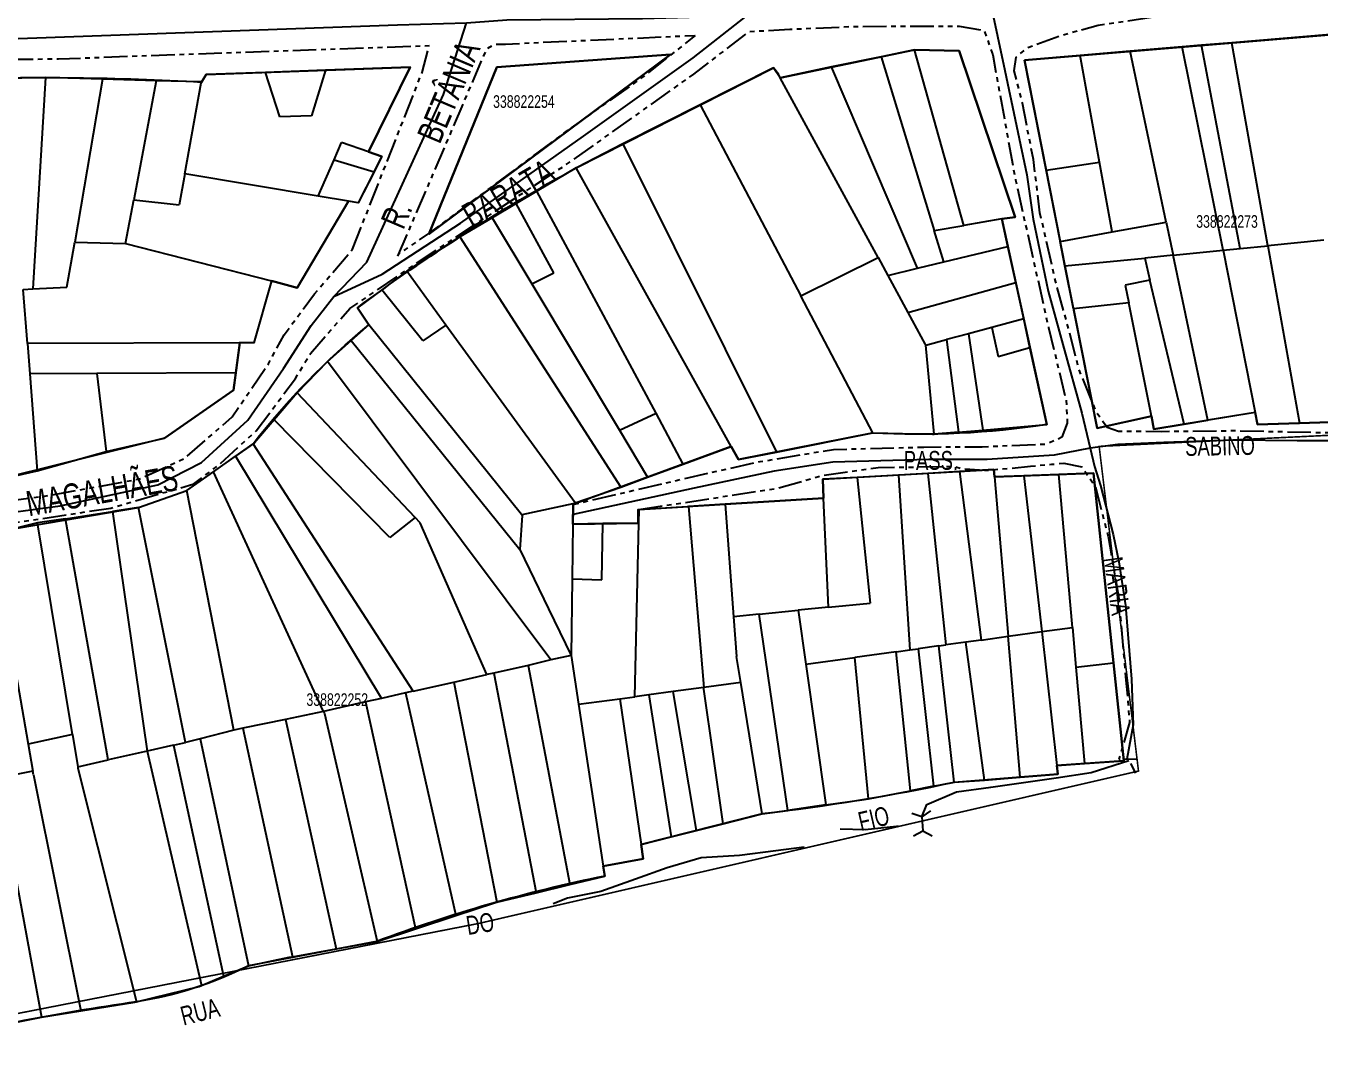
# Model space of a CAD drawing. Extents: x 203614 to 206284, y 4847494 to 4848495.
# Drawn here: x 205484.1 to 205689.7, y 4847495.7 to 4847658.3 of the extents above; entities that cross this region are included whole.
import ezdxf

# ---------------------------------------------------------------- set-up
doc = ezdxf.new("R2010")
doc.units = 0
doc.header["$LTSCALE"] = 1.5
doc.header["$MEASUREMENT"] = 0
doc.linetypes.add('PHANTOMX2', pattern=[5, 2.5, -0.5, 0.5, -0.5, 0.5, -0.5])
for name, color, linetype in [('CD-MALHA-LOTES', 40, 'CONTINUOUS'), ('CD_TXT_QUADRA', 7, 'CONTINUOUS'), ('HD-VALAS-DRENOS', 170, 'CONTINUOUS'), ('LM-LIM-SETOR-FISCAL', 7, 'CONTINUOUS'), ('RU-QUADRAS', 210, 'CONTINUOUS'), ('SV-CAMINHO-TRILHA', 20, 'CONTINUOUS'), ('SV-EIXO-RUA-N-PAV', 6, 'CONTINUOUS'), ('SV-ESTIVAS', 7, 'CONTINUOUS'), ('SV-RUA-NAO-PAV-S-GUIA-C-GUIA', 7, 'PHANTOMX2'), ('SV-TXT-RUA-N-PAV-S-GUIA-C-GUIA', 7, 'CONTINUOUS')]:
    doc.layers.add(name, color=color, linetype=linetype)
doc.styles.add('ARIAL', font='ARIAL.TTF')
doc.linetypes.add('Limite', pattern='A,20,-3,[130,ltypeshp.shx,S=6.35,R=0,X=0,Y=0],-3,20', length=46)

# ---------------------------------------------------------------- blocks, each defined once
blk = doc.blocks.new('COD045', base_point=(204688.176371, 4848470.906091))
at = {"layer": 'SV-ESTIVAS'}
blk.add_lwpolyline([(204688.924909, 4848469.409015), (204688.176371, 4848470.906091), (204688.924909, 4848472.409015)], dxfattribs=at)

msp = doc.modelspace()

# ---------------------------------------------------------------- linework, layer by layer
at = {"layer": 'CD-MALHA-LOTES'}
for p, q in [((205675.71, 4847655.59), (205670.87, 4847655.19)), ((205691.37, 4847656.89), (205675.71, 4847655.59)), ((205681.45, 4847623.35), (205675.71, 4847655.59)), ((205548.15, 4847625.19), (205586.53, 4847653.71)), ((205586.53, 4847653.71), (205558.95, 4847651.7)), ((205625.29, 4847654.49), (205619.98, 4847653.38)), ((205633.11, 4847626.57), (205625.29, 4847654.49)), ((205632.42, 4847654.32), (205625.29, 4847654.49)), ((205641.3, 4847627.89), (205632.42, 4847654.32)), ((205651.59, 4847653.58), (205642.77, 4847652.85)), ((205659.54, 4847654.24), (205651.59, 4847653.58)), ((205654.68, 4847636.6), (205651.59, 4847653.58)), ((205667.81, 4847654.93), (205659.54, 4847654.24)), ((205665.27, 4847627.09), (205659.54, 4847654.24)), ((205670.87, 4847655.19), (205667.81, 4847654.93)), ((205674.31, 4847622.64), (205667.81, 4847654.93)), ((205677.01, 4847622.91), (205670.87, 4847655.19)), ((205545.2, 4847651.72), (205531.75, 4847651.23)), ((205538.58, 4847638.25), (205545.2, 4847651.72)), ((205558.95, 4847651.7), (205548.15, 4847625.19)), ((205602.92, 4847651.6), (205591.23, 4847645.71)), ((205603.68, 4847650.59), (205602.92, 4847651.6)), ((205612.14, 4847651.74), (205603.98, 4847650.03)), ((205619.98, 4847653.38), (205612.14, 4847651.74)), ((205625.77, 4847619.77), (205612.14, 4847651.74)), ((205619.98, 4847653.38), (205628.42, 4847625.76)), ((205642.77, 4847652.85), (205646.23, 4847635.33)), ((205479.68, 4847649.94), (205487.25, 4847650.06)), ((205487.25, 4847650.06), (205485.26, 4847616.48)), ((205496.34, 4847649.8), (205487.25, 4847650.06)), ((205496.34, 4847649.8), (205491.9, 4847623.92)), ((205504.82, 4847649.56), (205496.34, 4847649.8)), ((205504.82, 4847649.56), (205501.27, 4847630.64)), ((205512.03, 4847649.36), (205504.82, 4847649.56)), ((205512.79, 4847650.54), (205512, 4847649.2)), ((205522.23, 4847650.88), (205512.79, 4847650.54)), ((205531.75, 4847651.23), (205522.23, 4847650.88)), ((205524.49, 4847643.82), (205522.23, 4847650.88)), ((205531.75, 4847651.23), (205529.53, 4847643.98)), ((205603.98, 4847650.03), (205603.68, 4847650.59)), ((205619.52, 4847621.45), (205603.98, 4847650.03)), ((205509.39, 4847634.78), (205512, 4847649.2)), ((205512.03, 4847649.36), (205512, 4847649.2)), ((205591.23, 4847645.71), (205579.2, 4847639.64)), ((205591.23, 4847645.71), (205607.22, 4847615.38)), ((205529.53, 4847643.98), (205524.49, 4847643.82)), ((205533.1, 4847637), (205534.28, 4847639.72)), ((205538.58, 4847638.25), (205534.28, 4847639.72)), ((205578.97, 4847639.52), (205571.69, 4847635.79)), ((205579.2, 4847639.64), (205578.97, 4847639.52)), ((205578.97, 4847639.52), (205603.36, 4847590.57)), ((205540.7, 4847637.53), (205538.58, 4847638.25)), ((205539.45, 4847635.09), (205540.7, 4847637.53)), ((205530.57, 4847631.21), (205533.1, 4847637)), ((205533.1, 4847637), (205539.45, 4847635.09)), ((205539.45, 4847635.09), (205536.92, 4847630.14)), ((205571.57, 4847635.72), (205565.3, 4847632)), ((205571.69, 4847635.79), (205571.57, 4847635.72)), ((205596.17, 4847591.46), (205571.57, 4847635.72)), ((205646.23, 4847635.33), (205654.68, 4847636.6)), ((205646.23, 4847635.33), (205648.46, 4847624.04)), ((205656.7, 4847625.53), (205654.68, 4847636.6)), ((205509.39, 4847634.78), (205508.5, 4847629.84)), ((205530.57, 4847631.21), (205509.39, 4847634.78)), ((205535.39, 4847630.4), (205530.57, 4847631.21)), ((205565.3, 4847632), (205562.04, 4847630.07)), ((205584.24, 4847596.72), (205565.3, 4847632)), ((205499.97, 4847623.7), (205501.27, 4847630.64)), ((205501.27, 4847630.64), (205508.5, 4847629.84)), ((205527.23, 4847616.65), (205535.39, 4847630.4)), ((205536.92, 4847630.14), (205535.39, 4847630.4)), ((205562.04, 4847630.07), (205558.19, 4847627.79)), ((205568.01, 4847619.02), (205562.04, 4847630.07)), ((205558.19, 4847627.79), (205553.1, 4847624.76)), ((205558.19, 4847627.79), (205564.5, 4847617.27)), ((205639.18, 4847627.62), (205633.11, 4847626.57)), ((205639.18, 4847627.62), (205641.3, 4847627.89)), ((205640.14, 4847623.23), (205639.18, 4847627.62)), ((205656.7, 4847625.53), (205665.27, 4847627.09)), ((205665.27, 4847627.09), (205666.38, 4847621.84)), ((205553.1, 4847624.76), (205544.66, 4847619.28)), ((205553.1, 4847624.76), (205578.65, 4847585)), ((205628.42, 4847625.76), (205633.11, 4847626.57)), ((205629.94, 4847620.78), (205628.42, 4847625.76)), ((205648.46, 4847624.04), (205656.7, 4847625.53)), ((205490.67, 4847616.78), (205491.9, 4847623.92)), ((205491.9, 4847623.92), (205499.97, 4847623.7)), ((205499.97, 4847623.7), (205523.14, 4847617.77)), ((205629.94, 4847620.78), (205640.14, 4847623.23)), ((205641.39, 4847617.52), (205640.14, 4847623.23)), ((205649.17, 4847620.13), (205648.46, 4847624.04)), ((205674.31, 4847622.64), (205677.01, 4847622.91)), ((205677.01, 4847622.91), (205681.45, 4847623.35)), ((205690.31, 4847624.24), (205681.45, 4847623.35)), ((205681.45, 4847623.35), (205686.47, 4847595.16)), ((205607.22, 4847615.38), (205619.52, 4847621.45)), ((205619.52, 4847621.45), (205621.05, 4847618.64)), ((205625.77, 4847619.77), (205629.94, 4847620.78)), ((205649.17, 4847620.13), (205661.87, 4847621.39)), ((205666.38, 4847621.84), (205661.87, 4847621.39)), ((205661.87, 4847621.39), (205662.7, 4847617.89)), ((205666.38, 4847621.84), (205674.31, 4847622.64)), ((205671.92, 4847595.61), (205666.38, 4847621.84)), ((205674.31, 4847622.64), (205679.41, 4847596.86)), ((205544.66, 4847619.28), (205540.69, 4847616.34)), ((205550.87, 4847610.74), (205544.66, 4847619.28)), ((205564.5, 4847617.27), (205568.01, 4847619.02)), ((205621.05, 4847618.64), (205625.77, 4847619.77)), ((205621.05, 4847618.64), (205624.26, 4847612.72)), ((205650.57, 4847613.34), (205649.17, 4847620.13)), ((205485.26, 4847616.48), (205490.67, 4847616.78)), ((205523.14, 4847617.77), (205520.33, 4847607.91)), ((205523.14, 4847617.77), (205527.23, 4847616.65)), ((205564.5, 4847617.27), (205578.43, 4847594.03)), ((205624.26, 4847612.72), (205641.39, 4847617.52)), ((205642.65, 4847611.73), (205641.39, 4847617.52)), ((205662.7, 4847617.89), (205658.76, 4847617.1)), ((205658.76, 4847617.1), (205659.32, 4847614.29)), ((205668.16, 4847594.99), (205662.7, 4847617.89)), ((205483.73, 4847616.4), (205485.26, 4847616.48)), ((205484.39, 4847607.81), (205483.73, 4847616.4)), ((205540.69, 4847616.34), (205536.81, 4847613.48)), ((205547.18, 4847608.23), (205540.69, 4847616.34)), ((205618.69, 4847593.61), (205607.22, 4847615.38)), ((205536.81, 4847613.48), (205538.62, 4847610.76)), ((205624.26, 4847612.72), (205627.02, 4847607.65)), ((205659.32, 4847614.29), (205650.57, 4847613.34)), ((205650.57, 4847613.34), (205654.32, 4847594.35)), ((205662.92, 4847596.26), (205659.32, 4847614.29)), ((205538.62, 4847610.76), (205535.82, 4847608.29)), ((205562.851129, 4847580.630242), (205538.62, 4847610.76)), ((205550.87, 4847610.74), (205547.18, 4847608.23)), ((205571.39, 4847582.48), (205550.87, 4847610.74)), ((205637.6, 4847610.37), (205633.89, 4847609.37)), ((205642.65, 4847611.73), (205637.6, 4847610.37)), ((205637.6, 4847610.37), (205638.6, 4847605.73)), ((205643.64, 4847607.19), (205642.65, 4847611.73)), ((205532.04, 4847604.94), (205535.82, 4847608.29)), ((205535.82, 4847608.29), (205562.61, 4847575.07)), ((205627.08, 4847607.55), (205630.4, 4847608.44)), ((205633.89, 4847609.37), (205630.4, 4847608.44)), ((205630.4, 4847608.44), (205632.3, 4847593.74)), ((205633.89, 4847609.37), (205636.15, 4847594.07)), ((205518.11, 4847607.92), (205484.39, 4847607.81)), ((205484.39, 4847607.81), (205484.75, 4847602.99)), ((205517.49, 4847603.16), (205518.11, 4847607.92)), ((205520.33, 4847607.91), (205518.11, 4847607.92)), ((205627.02, 4847607.65), (205627.08, 4847607.55)), ((205628.43, 4847593.41), (205627.08, 4847607.55)), ((205638.6, 4847605.73), (205643.64, 4847607.19)), ((205646.31, 4847594.93), (205643.64, 4847607.19)), ((205527.24, 4847599.95), (205532.04, 4847604.94)), ((205567.51, 4847557.54), (205532.04, 4847604.94)), ((205495.42, 4847603.05), (205484.75, 4847602.99)), ((205484.75, 4847602.99), (205485.93, 4847587.6)), ((205517.49, 4847603.16), (205495.42, 4847603.05)), ((205495.42, 4847603.05), (205496.88, 4847590.63)), ((205517.12, 4847600.38), (205517.49, 4847603.16)), ((205506.15, 4847592.75), (205517.12, 4847600.38)), ((205527.24, 4847599.95), (205523.61, 4847595.71)), ((205545.98, 4847580.16), (205527.24, 4847599.95)), ((205578.43, 4847594.03), (205584.24, 4847596.72)), ((205588.57, 4847588.66), (205584.24, 4847596.72)), ((205654.32, 4847594.35), (205662.92, 4847596.26)), ((205662.92, 4847596.26), (205663.34, 4847594.18)), ((205679.41, 4847596.86), (205671.92, 4847595.61)), ((205679.41, 4847596.86), (205679.79, 4847594.92)), ((205523.61, 4847595.71), (205520.47, 4847592.03)), ((205541.97, 4847576.99), (205523.61, 4847595.71)), ((205578.43, 4847594.03), (205582.91, 4847586.57)), ((205632.3, 4847593.74), (205636.15, 4847594.07)), ((205636.15, 4847594.07), (205646.31, 4847594.93)), ((205663.34, 4847594.18), (205668.16, 4847594.99)), ((205668.16, 4847594.99), (205671.92, 4847595.61)), ((205679.79, 4847594.92), (205686.47, 4847595.16)), ((205686.47, 4847595.16), (205694.97, 4847595.44)), ((205496.88, 4847590.63), (205506.15, 4847592.75)), ((205520.26, 4847591.88), (205517.46, 4847589.92)), ((205520.47, 4847592.03), (205520.26, 4847591.88)), ((205545.68, 4847552.57), (205520.26, 4847591.88)), ((205603.36, 4847590.57), (205618.69, 4847593.61)), ((205618.69, 4847593.61), (205628.18, 4847593.39)), ((205628.18, 4847593.39), (205628.43, 4847593.41)), ((205632.3, 4847593.74), (205628.43, 4847593.41)), ((205485.93, 4847587.6), (205496.88, 4847590.63)), ((205513.94, 4847587.45), (205517.46, 4847589.92)), ((205517.46, 4847589.92), (205540.62, 4847551.43)), ((205588.57, 4847588.66), (205596.17, 4847591.46)), ((205596.17, 4847591.46), (205597.32, 4847589.38)), ((205597.32, 4847589.38), (205603.36, 4847590.57)), ((205582.91, 4847586.57), (205588.57, 4847588.66)), ((205637.92, 4847587.78), (205632.44, 4847587.47)), ((205638.02, 4847586.65), (205637.92, 4847587.78)), ((205477.63, 4847585.67), (205485.93, 4847587.6)), ((205509.69, 4847584.48), (205513.94, 4847587.45)), ((205531.41, 4847549.36), (205513.94, 4847587.45)), ((205578.65, 4847585), (205582.91, 4847586.57)), ((205616.2, 4847586.55), (205610.73, 4847586.24)), ((205610.73, 4847586.24), (205610.87, 4847583.25)), ((205622.75, 4847586.92), (205616.2, 4847586.55)), ((205616.2, 4847586.55), (205618.25, 4847566.58)), ((205627.4, 4847587.18), (205622.75, 4847586.92)), ((205622.75, 4847586.92), (205624.55, 4847559.14)), ((205632.44, 4847587.47), (205627.4, 4847587.18)), ((205627.4, 4847587.18), (205630.29, 4847559.94)), ((205632.44, 4847587.47), (205635.88, 4847560.71)), ((205642.68, 4847586.81), (205638.02, 4847586.65)), ((205638.02, 4847586.65), (205640.18, 4847561.31)), ((205648.21, 4847587.01), (205642.68, 4847586.81)), ((205642.68, 4847586.81), (205645.5, 4847562.05)), ((205653.74, 4847587.2), (205648.21, 4847587.01)), ((205650.38, 4847562.72), (205648.21, 4847587.01)), ((205656.92, 4847557.07), (205653.74, 4847587.2)), ((205502.06, 4847581.77), (205509.69, 4847584.48)), ((205517.2, 4847546.4), (205509.69, 4847584.48)), ((205571.39, 4847582.48), (205578.65, 4847585)), ((205502.06, 4847581.77), (205497.93, 4847581.13)), ((205509.52, 4847544.44), (205502.06, 4847581.77)), ((205562.99, 4847580.66), (205571.1, 4847582.42)), ((205571.05, 4847579.13), (205571.1, 4847582.21)), ((205571.1, 4847582.42), (205571.39, 4847582.48)), ((205571.1, 4847582.21), (205571.1, 4847582.42)), ((205581.58, 4847581.43), (205589.41, 4847581.92)), ((205595.21, 4847582.28), (205589.41, 4847581.92)), ((205589.41, 4847581.92), (205591.81, 4847553.15)), ((205610.87, 4847583.25), (205595.21, 4847582.28)), ((205595.21, 4847582.28), (205596.56, 4847564.4)), ((205611.65, 4847565.92), (205610.87, 4847583.25)), ((205490.44, 4847579.98), (205485.98, 4847579.3)), ((205490.44, 4847579.98), (205497.93, 4847581.13)), ((205497.22, 4847541.66), (205490.44, 4847579.98)), ((205497.93, 4847581.13), (205503.4, 4847543.05)), ((205545.98, 4847580.16), (205541.97, 4847576.99)), ((205546.79, 4847579.3), (205545.98, 4847580.16)), ((205562.98, 4847580.47), (205562.61, 4847575.07)), ((205562.851129, 4847580.630242), (205562.99, 4847580.66)), ((205562.98, 4847580.47), (205562.851129, 4847580.630242)), ((205562.99, 4847580.66), (205562.98, 4847580.47)), ((205581.52, 4847579.28), (205581.58, 4847581.43)), ((205485.98, 4847579.3), (205478.71, 4847577.52)), ((205478.71, 4847577.52), (205484.52, 4847544.18)), ((205491.53, 4847545.69), (205485.98, 4847579.3)), ((205557.37, 4847555.21), (205546.79, 4847579.3)), ((205571.05, 4847579.13), (205570.9, 4847570.41)), ((205575.81, 4847579.2), (205571.05, 4847579.13)), ((205575.65, 4847570.26), (205575.81, 4847579.2)), ((205581.52, 4847579.28), (205575.81, 4847579.2)), ((205580.85, 4847551.7), (205581.52, 4847579.28)), ((205562.61, 4847575.07), (205567.15, 4847565.68)), ((205570.9, 4847570.41), (205570.78, 4847558.23)), ((205570.9, 4847570.41), (205575.65, 4847570.26)), ((205567.15, 4847565.68), (205570.78, 4847558.23)), ((205600.63, 4847564.81), (205606.82, 4847565.43)), ((205611.65, 4847565.92), (205606.82, 4847565.43)), ((205606.82, 4847565.43), (205608.03, 4847556.86)), ((205611.65, 4847565.92), (205618.25, 4847566.58)), ((205600.63, 4847564.81), (205596.56, 4847564.4)), ((205596.56, 4847564.4), (205597.04, 4847558.1)), ((205605.18, 4847533.65), (205600.63, 4847564.81)), ((205635.88, 4847560.71), (205640.18, 4847561.31)), ((205640.18, 4847561.31), (205645.5, 4847562.05)), ((205642.09, 4847538.91), (205640.18, 4847561.31)), ((205645.5, 4847562.05), (205650.38, 4847562.72)), ((205645.5, 4847562.05), (205647.92, 4847540.77)), ((205650.38, 4847562.72), (205650.94, 4847556.42)), ((205622.38, 4847558.84), (205624.55, 4847559.14)), ((205624.55, 4847559.14), (205625.87, 4847559.32)), ((205629.16, 4847559.78), (205625.87, 4847559.32)), ((205625.87, 4847559.32), (205628.34, 4847537.48)), ((205629.16, 4847559.78), (205630.29, 4847559.94)), ((205631.6, 4847538.11), (205629.16, 4847559.78)), ((205633.43, 4847560.37), (205630.29, 4847559.94)), ((205635.88, 4847560.71), (205633.43, 4847560.37)), ((205636.41, 4847538.46), (205633.43, 4847560.37)), ((205567.51, 4847557.54), (205563.92, 4847556.68)), ((205570.78, 4847558.23), (205567.51, 4847557.54)), ((205570.78, 4847558.23), (205571.95, 4847550.52)), ((205597.72, 4847553.94), (205597.04, 4847558.1)), ((205608.03, 4847556.86), (205615.83, 4847557.94)), ((205622.38, 4847558.84), (205615.83, 4847557.94)), ((205617.97, 4847535.49), (205615.83, 4847557.94)), ((205624.65, 4847536.77), (205622.38, 4847558.84)), ((205650.94, 4847556.42), (205656.92, 4847557.07)), ((205658.56, 4847541.53), (205656.92, 4847557.07)), ((205552.15, 4847554.03), (205557.37, 4847555.21)), ((205558.5, 4847555.46), (205557.37, 4847555.21)), ((205563.92, 4847556.68), (205558.5, 4847555.46)), ((205558.5, 4847555.46), (205565.19, 4847520.57)), ((205563.92, 4847556.68), (205570.56, 4847521.87)), ((205608.03, 4847556.86), (205611.19, 4847534.5)), ((205650.94, 4847556.42), (205652.31, 4847541.08)), ((205545.68, 4847552.57), (205552.15, 4847554.03)), ((205552.15, 4847554.03), (205558.97, 4847519.07)), ((205591.81, 4847553.15), (205586.98, 4847552.51)), ((205597.72, 4847553.94), (205591.81, 4847553.15)), ((205591.83, 4847552.9), (205591.81, 4847553.15)), ((205594.91, 4847531.53), (205591.83, 4847552.9)), ((205601.12, 4847533.11), (205597.72, 4847553.94)), ((205538.11, 4847550.87), (205531.41, 4847549.36)), ((205540.62, 4847551.43), (205538.11, 4847550.87)), ((205538.11, 4847550.87), (205546.03, 4847514.84)), ((205544.47, 4847552.3), (205540.62, 4847551.43)), ((205545.68, 4847552.57), (205544.47, 4847552.3)), ((205544.47, 4847552.3), (205552.43, 4847516.95)), ((205571.95, 4847550.52), (205578.47, 4847551.38)), ((205578.47, 4847551.38), (205580.85, 4847551.7)), ((205578.47, 4847551.38), (205581.86, 4847528.2)), ((205583.1, 4847552), (205580.85, 4847551.7)), ((205586.98, 4847552.51), (205583.1, 4847552)), ((205583.1, 4847552), (205586.63, 4847529.42)), ((205590.66, 4847530.44), (205586.98, 4847552.51)), ((205531.41, 4847549.36), (205525.39, 4847548.1)), ((205531.41, 4847549.36), (205531.56, 4847549.04)), ((205531.56, 4847549.04), (205539.92, 4847512.83)), ((205571.95, 4847550.52), (205575.87, 4847524.76)), ((205518.62, 4847546.69), (205517.2, 4847546.4)), ((205525.39, 4847548.1), (205518.62, 4847546.69)), ((205518.62, 4847546.69), (205526.51, 4847510.4)), ((205525.39, 4847548.1), (205533.43, 4847511.65)), ((205491.53, 4847545.69), (205484.52, 4847544.18)), ((205491.53, 4847545.69), (205492.38, 4847540.57)), ((205511.85, 4847545.03), (205509.52, 4847544.44)), ((205517.2, 4847546.4), (205511.85, 4847545.03)), ((205511.85, 4847545.03), (205519.5, 4847508.96)), ((205484.52, 4847544.18), (205485.27, 4847539.87)), ((205503.4, 4847543.05), (205497.22, 4847541.66)), ((205507.62, 4847544), (205503.4, 4847543.05)), ((205503.4, 4847543.05), (205512.02, 4847505.8)), ((205507.62, 4847544), (205509.52, 4847544.44)), ((205507.62, 4847544), (205515.52, 4847507.29)), ((205492.38, 4847540.57), (205497.22, 4847541.66)), ((205492.38, 4847540.57), (205492.42, 4847540.35)), ((205647.92, 4847540.77), (205652.31, 4847541.08)), ((205648.08, 4847539.39), (205647.92, 4847540.77)), ((205652.31, 4847541.08), (205658.56, 4847541.53)), ((205485.27, 4847539.87), (205479.59, 4847538.75)), ((205479.59, 4847538.75), (205486.6, 4847500.77)), ((205485.37, 4847539.3), (205485.27, 4847539.87)), ((205485.37, 4847539.3), (205492.88, 4847501.78)), ((205492.42, 4847540.35), (205501.7, 4847503.22)), ((205631.6, 4847538.11), (205636.41, 4847538.46)), ((205636.41, 4847538.46), (205642.09, 4847538.91)), ((205642.09, 4847538.91), (205648.08, 4847539.39)), ((205617.97, 4847535.49), (205624.65, 4847536.77)), ((205628.34, 4847537.48), (205624.65, 4847536.77)), ((205628.34, 4847537.48), (205631.6, 4847538.11)), ((205611.19, 4847534.5), (205605.18, 4847533.65)), ((205611.19, 4847534.5), (205617.29, 4847535.36)), ((205617.29, 4847535.36), (205617.97, 4847535.49)), ((205594.91, 4847531.53), (205600.88, 4847533.05)), ((205600.88, 4847533.05), (205601.12, 4847533.11)), ((205601.12, 4847533.11), (205605.18, 4847533.65)), ((205586.63, 4847529.42), (205590.66, 4847530.44)), ((205590.66, 4847530.44), (205594.91, 4847531.53)), ((205581.86, 4847528.2), (205586.63, 4847529.42)), ((205582.19, 4847525.92), (205581.86, 4847528.2)), ((205575.87, 4847524.76), (205582.19, 4847525.92)), ((205576.11, 4847523.21), (205575.87, 4847524.76)), ((205570.56, 4847521.87), (205576.11, 4847523.21)), ((205558.97, 4847519.07), (205565.19, 4847520.57)), ((205565.19, 4847520.57), (205570.56, 4847521.87)), ((205552.43, 4847516.95), (205558.56, 4847518.97)), ((205558.56, 4847518.97), (205558.97, 4847519.07)), ((205546.03, 4847514.84), (205552.43, 4847516.95)), ((205539.92, 4847512.83), (205546.03, 4847514.84)), ((205533.43, 4847511.65), (205539.92, 4847512.83)), ((205519.5, 4847508.96), (205525.97, 4847510.3)), ((205525.97, 4847510.3), (205526.51, 4847510.4)), ((205526.51, 4847510.4), (205533.43, 4847511.65)), ((205515.52, 4847507.29), (205519.5, 4847508.96)), ((205501.7, 4847503.22), (205511.69, 4847505.66)), ((205511.69, 4847505.66), (205512.02, 4847505.8)), ((205512.02, 4847505.8), (205515.52, 4847507.29)), ((205486.6, 4847500.77), (205492.88, 4847501.78)), ((205492.88, 4847501.78), (205501.47, 4847503.16)), ((205501.47, 4847503.16), (205501.7, 4847503.22)), ((205481.84, 4847499.85), (205485.85, 4847500.65)), ((205485.85, 4847500.65), (205486.6, 4847500.77))]:
    msp.add_line(p, q, dxfattribs=at)
msp.add_point((205519.5, 4847508.96), dxfattribs=at)
at = {"layer": 'HD-VALAS-DRENOS', "flags": 128}
msp.add_lwpolyline([(205622.682403, 4847531.123632), (205622.45, 4847531.07), (205617.45, 4847530.54), (205613.47, 4847530.65)], dxfattribs=at)
at = {"layer": 'LM-LIM-SETOR-FISCAL', "linetype": 'Limite', "ltscale": 0.1, "const_width": 0.25}
msp.add_lwpolyline([(204365.793187, 4847552.497693), (205446.22, 4847576.17), (205460.297767, 4847496.970321), (205556.135918, 4847515.695108), (205660.88, 4847539.89), (205654.63, 4847591.47), (205807.66, 4847598.84), (205876.298737, 4847605.113157)], dxfattribs=at)
at = {"layer": 'RU-QUADRAS', "color": 6, "linetype": 'Continuous'}
for points in [[(205642.77, 4847652.85), (205706.39, 4847658.14), (205709.48, 4847597.63), (205702.53, 4847597.24), (205702.92, 4847595.7), (205679.79, 4847594.92), (205679.39, 4847596.86), (205663.34, 4847594.18), (205662.92, 4847596.26), (205654.32, 4847594.35)], [(205548.15, 4847625.19), (205558.95, 4847651.7), (205586.53, 4847653.71)]]:
    msp.add_lwpolyline(points, close=True, dxfattribs=at)
for points in [[(205468.39, 4847576.02), (205502.06, 4847581.77), (205509.69, 4847584.48), (205520.26, 4847591.88, -0.0564087174), (205538.62, 4847610.76), (205536.81, 4847613.48, -0.0350603151), (205571.57, 4847635.72), (205602.92, 4847651.6), (205604, 4847650.01), (205625.29, 4847654.49), (205632.42, 4847654.32), (205641.3, 4847627.89), (205639.18, 4847627.62), (205646.31, 4847594.93, -0.0510415897), (205618.54, 4847593.58), (205597.32, 4847589.38), (205596.17, 4847591.46), (205571.1, 4847582.21), (205571.05, 4847579.13), (205581.38, 4847579.28), (205581.42, 4847581.42), (205610.87, 4847583.25), (205610.73, 4847586.24), (205637.92, 4847587.78), (205638.02, 4847586.65), (205653.74, 4847587.2), (205658.56, 4847541.53), (205647.92, 4847540.77), (205648.08, 4847539.39), (205631.6, 4847538.08, -0.0238834066), (205601.12, 4847533.08), (205581.86, 4847528.2), (205582.19, 4847525.92), (205575.87, 4847524.76), (205576.11, 4847523.21, 0.0398011294), (205539.86, 4847512.81), (205519.5, 4847508.96, -0.0775240106), (205501.7, 4847503.22, 0.0254137648), (205463.77, 4847495.83, -0.0438814396)], [(205472.05, 4847649.83, -0.0218908589), (205512.03, 4847649.35), (205512.79, 4847650.54), (205545.2, 4847651.72), (205538.58, 4847638.25), (205540.7, 4847637.53), (205536.92, 4847630.14), (205535.39, 4847630.4), (205527.23, 4847616.65), (205523.14, 4847617.77), (205520.33, 4847607.91), (205518.11, 4847607.96), (205517.12, 4847600.38), (205506.15, 4847592.75), (205477.63, 4847585.67, 0.0333272743)]]:
    msp.add_lwpolyline(points, format="xyb", dxfattribs=at)
at = {"layer": 'SV-CAMINHO-TRILHA', "flags": 128}
for points in [[(205626.46, 4847532.6), (205627.24, 4847534.59), (205631.98, 4847536.57), (205637.41, 4847537.35), (205642.61, 4847538.05), (205647.81, 4847538.83), (205653.37, 4847539.68), (205659.33, 4847541.55)], [(205659.62, 4847541.08), (205660.427912, 4847539.572104)], [(205607.753361, 4847527.778488), (205603.25, 4847527.22), (205597.5, 4847526.47), (205591.4, 4847526.12), (205585.99, 4847524.5), (205580.98, 4847522.72), (205575.45, 4847520.75), (205570.17, 4847519.69), (205567.878865, 4847518.772651)]]:
    msp.add_lwpolyline(points, dxfattribs=at)
at = {"layer": 'SV-EIXO-RUA-N-PAV', "flags": 128}
for points in [[(205314.84, 4847653.41), (205415.01, 4847655.68), (205474.1, 4847655.93), (205543.15, 4847658.45), (205554.15, 4847658.73), (205560.54, 4847659.21), (205582.09, 4847659.46), (205598.741147, 4847659.905976), (205605.78, 4847660.47), (205627.2, 4847661.73), (205637.3, 4847662.08), (205649.88, 4847662.48), (205673.44, 4847664.5), (205691.08, 4847665), (205706.45, 4847666.26), (205713.22, 4847666.37), (205720.17, 4847666.48), (205722.58, 4847666.51), (205746.02, 4847666.77), (205761.39, 4847667.02), (205786.72, 4847665.51), (205793, 4847665.42), (205796.22, 4847665.82)], [(205637.3, 4847662.08), (205639.63, 4847651.2), (205643.15, 4847634.59), (205644.16, 4847627.54), (205646.51, 4847616.13), (205648.86, 4847607.66), (205651.88, 4847596.75), (205653.22, 4847591.17), (205653.9, 4847588.28), (205654.82, 4847585.24), (205656.88, 4847577.48), (205657.75, 4847573.14), (205658.84, 4847566.17), (205659.77, 4847554.51), (205660.02, 4847547.21), (205659.01, 4847541.8)], [(205533.05, 4847615.27), (205540.721896, 4847618.819382), (205553.172379, 4847626.912196), (205572.719637, 4847640.732232), (205590.150314, 4847653.182715), (205598.741147, 4847659.905976)], [(205361.94, 4847574.02), (205379.68, 4847574.65), (205383.12, 4847574.82), (205399.42, 4847575.49), (205418.94, 4847575.7), (205433.85, 4847575.7), (205444.35, 4847576.12), (205446.78, 4847576.07), (205452.53, 4847576.12), (205457.99, 4847577.17), (205467.96, 4847579.06), (205476.99, 4847580.32), (205489.59, 4847582), (205505.12, 4847585.35), (205512.05, 4847588.92), (205519.4, 4847595.64), (205525.07, 4847603.83), (205529.48, 4847610.65), (205533.05, 4847615.27), (205538.3, 4847620.73), (205550.47, 4847647.39), (205554.15, 4847658.73)], [(205701.77, 4847592.34), (205697.71, 4847592.34), (205686.07, 4847592.34), (205675.97, 4847592.48), (205664.89, 4847592.06), (205657.6, 4847591.78), (205653.22, 4847591.17), (205647.51, 4847590.1), (205636.85, 4847589.4), (205627.6, 4847589.4), (205612.315924, 4847588.987343), (205602.998565, 4847587.537499), (205590.299494, 4847584.831139), (205571.056124, 4847580.650964)]]:
    msp.add_lwpolyline(points, dxfattribs=at)
at = {"layer": 'SV-ESTIVAS', "flags": 128}
msp.add_lwpolyline([(205626.44, 4847532.6), (205626.62, 4847530.37)], dxfattribs=at)
at = {"layer": 'SV-RUA-NAO-PAV-S-GUIA-C-GUIA', "flags": 128}
for points in [[(205701.599183, 4847592.204808), (205701.67, 4847593.81), (205690.67, 4847593.61), (205676.18, 4847593.92), (205664.51, 4847593.8), (205657.71, 4847593.82), (205655.89, 4847594.48), (205654.25, 4847596.79), (205651.45, 4847603.64), (205649.67, 4847610.55), (205647.74, 4847617.57), (205645.23, 4847628.58), (205644.19, 4847637.05), (205642.44, 4847646), (205641.13, 4847651.15), (205641.44, 4847653.28), (205643.32, 4847654.82), (205648.5, 4847656.75), (205654.47, 4847658.39), (205663.75, 4847659.78), (205672.72, 4847660.52), (205683.98, 4847661.49), (205694.26, 4847662.2), (205703.58, 4847663.32), (205710.88, 4847664), (205717.73, 4847663.47), (205718.76, 4847659.97), (205717.86, 4847651.71), (205717.45, 4847639.34), (205717.23, 4847628.05), (205717.14, 4847618.03), (205717.31, 4847609.39), (205717.95, 4847599.89), (205718.2, 4847595.34), (205718.379308, 4847592.371463)], [(205464.59, 4847576.75), (205466.91, 4847577.16), (205480.54, 4847579.06), (205497.63, 4847581.68), (205510.85, 4847585.5), (205514.99, 4847588.69), (205520.73, 4847593.95), (205526.95, 4847602.24), (205529.34, 4847606.23), (205535.593062, 4847613.366492), (205548.258527, 4847621.938069), (205571.158711, 4847637.03428), (205590.220875, 4847650.595283), (205599.048321, 4847657.375785), (205605.48, 4847657.73), (205615.43, 4847658.18), (205626.1, 4847658.24), (205632.37, 4847658.21), (205636.37, 4847657.52), (205637.72, 4847653.67), (205641.34, 4847633.79), (205646.59, 4847610.36), (205649.39, 4847598.78), (205649.57, 4847595.16), (205648.71, 4847592.91), (205646.25, 4847591.8), (205636.05, 4847591.37), (205626.8, 4847591.31), (205612.43, 4847590.94), (205600.708568, 4847588.994769), (205594.04676, 4847587.537499), (205571.1, 4847582.21), (205571.05, 4847579.13), (205581.38, 4847579.28), (205581.42, 4847581.42), (205603.623109, 4847584.831139), (205610.909461, 4847586.912954), (205619.51, 4847588.11), (205631.58, 4847588.29), (205632.88, 4847587.91), (205636.43, 4847587.67), (205640.3, 4847587.95), (205643.75, 4847588.34), (205647.08, 4847588.62), (205649, 4847588.81), (205651.87, 4847588.2), (205654.01, 4847585.17), (205656.05, 4847577.22), (205657.74, 4847567.29), (205658.84, 4847554.85), (205659.47, 4847547.62), (205657.75, 4847541.76), (205660.5, 4847541.85)], [(205543.24, 4847621.69), (205557.37, 4847654.63), (205558.63, 4847655.37), (205560.33, 4847655.39), (205590.48, 4847656.76), (205582.416902, 4847650.339415), (205570.135239, 4847641.639904), (205548.258527, 4847625.392287), (205543.397035, 4847622.066003)], [(205536.03, 4847622.79), (205547.08, 4847650.85), (205548.22, 4847655.09), (205489.33, 4847652.99), (205471.05, 4847652.8), (205390.284855, 4847651.227241)], [(205005.8, 4847605.19), (205004.81, 4847573.8), (205006.84, 4847570.4), (205012.39, 4847570.06), (205030.9, 4847570.66), (205039.11, 4847571.2), (205087.44, 4847572.46), (205094.51, 4847571.99), (205137.54, 4847571.32), (205186.38, 4847572.47), (205216.53, 4847572.87), (205254.73, 4847573.6), (205280.19, 4847574.27), (205311.39, 4847576.38), (205357.97, 4847576.31), (205378.41, 4847577.01), (205397.58, 4847577.43), (205415.98, 4847577.63), (205432.2, 4847577.98), (205450.17, 4847578.13), (205472.74, 4847581.76), (205487.12, 4847583.57), (205502.06, 4847586.26), (205509.35, 4847589.55), (205516.92, 4847596.17), (205522.67, 4847604.59), (205525.15, 4847609.17), (205530.01, 4847615.72), (205536.03, 4847622.79)]]:
    msp.add_lwpolyline(points, dxfattribs=at)

# ---------------------------------------------------------------- block references
at = {"layer": 'SV-ESTIVAS'}
for p, rotation in [((205626.46, 4847532.6, 11.95), 98), ((205626.62, 4847530.37, 11.95), 270)]:
    msp.add_blockref('COD045', p, dxfattribs=dict(at, rotation=rotation))

# ---------------------------------------------------------------- texts
at = {"layer": 'CD_TXT_QUADRA', "style": 'ARIAL', "width": 0.7}
for s, p in [('338822254', (205558.36, 4847645.25)), ('338822273', (205670.05, 4847626.2)), ('338822252', (205528.71, 4847550.24))]:
    msp.add_text(s, height=2, dxfattribs=at).set_placement(p)
at = {"layer": 'SV-TXT-RUA-N-PAV-S-GUIA-C-GUIA', "style": 'ARIAL', "width": 0.7}
for s, height, rotation, p in [('R.          BETÂNIA', 4, 67, (205544.1, 4847625.74)), ('BARATA', 4, 30, (205555.01, 4847626.03)), ('SABINO', 3, 1, (205668.31, 4847589.94)), ('MAGALHÃES', 4, 10, (205484.6, 4847580.34)), ('MARIA', 3, 278, (205655.35, 4847573.69)), ('FIO', 3, 13, (205616.77438, 4847530.346856)), ('DO', 3, 9, (205554.36, 4847513.83)), ('RUA', 3, 14, (205509.17, 4847499.45))]:
    msp.add_text(s, height=height, rotation=rotation, dxfattribs=at).set_placement(p)
msp.add_text('PASS.', height=3, dxfattribs=at).set_placement((205623.58, 4847587.74))

doc.saveas('drawing.dxf')
